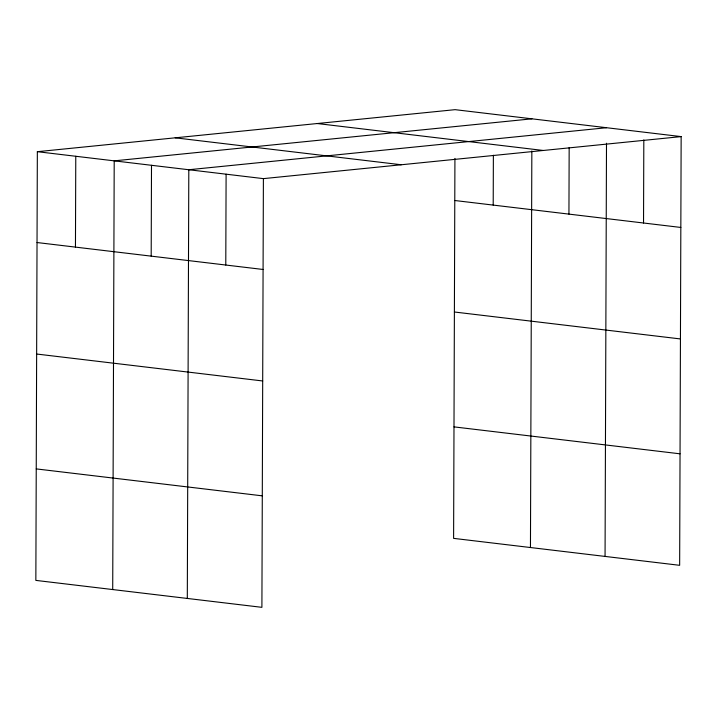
<?xml version="1.0" encoding="UTF-8"?>
<svg xmlns="http://www.w3.org/2000/svg" width="717" height="717" viewBox="0 0 717 717"><rect width="100%" height="100%" fill="white"/><g stroke="black" fill="none" stroke-linecap="round" stroke-linejoin="round"><path stroke-width="1.08" d="M37.347 151.69L35.85 580.394L261.902 607.335L263.399 178.632L37.347 151.69L455.098 109.665L681.15 136.606L679.653 565.31L453.601 538.368L454.928 158.412M75.455 247.114L75.778 156.27M112.712 589.553L114.209 160.85L531.951 118.825M151.188 256.139L151.502 165.295M187.307 598.444L188.804 169.741L606.555 127.716M225.783 265.03L226.106 174.186M493.206 205.089L493.377 155.23M530.455 547.528L531.844 150.946M568.939 214.114L569.164 147.639M605.058 556.419L606.501 143.221M643.534 223.005L643.821 139.914M263.399 178.632L681.15 136.606M317.237 123.53L543.289 150.471M175.199 137.825L401.26 164.758M454.775 200.509L680.836 227.45M37.033 242.534L263.085 269.475M454.39 312.003L680.442 338.944M36.639 354.028L262.7 380.969M453.986 426.875L680.039 453.816M36.235 468.9L262.297 495.841"/></g></svg>
